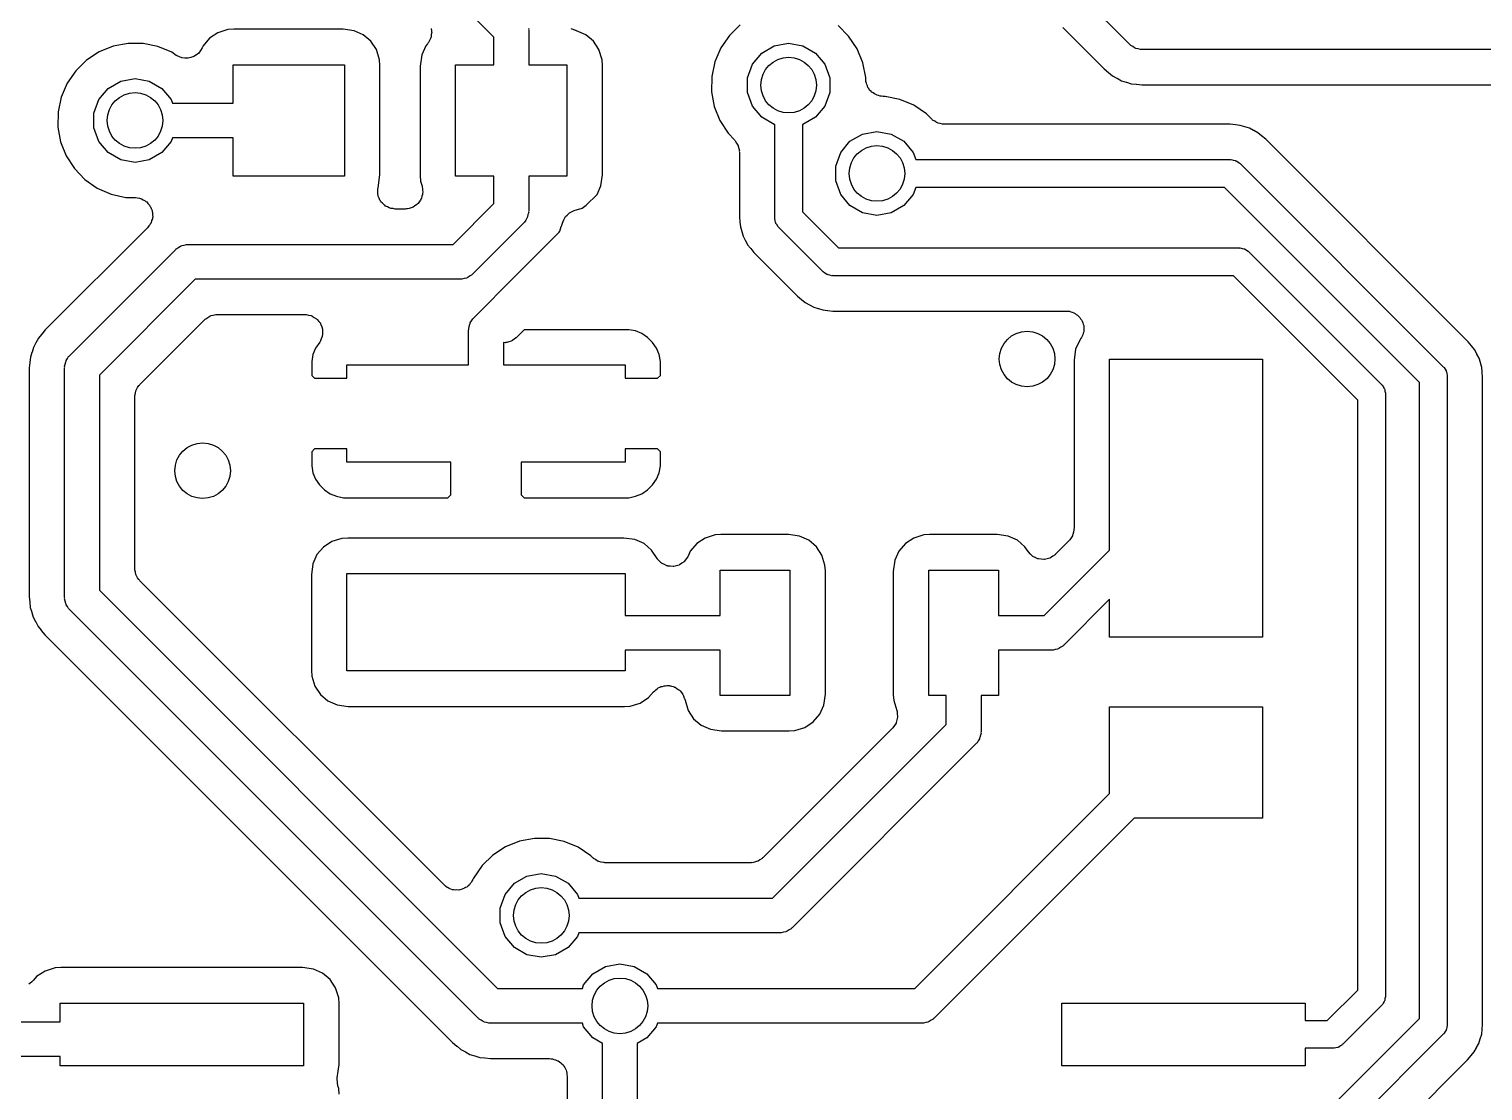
# Model space of a CAD drawing. Extents: x 100.3 to 129.7, y -169.7 to -100.3.
# Drawn here: x 110.56 to 121.01, y -113.58 to -105.95 of the extents above; entities that cross this region are included whole.
import ezdxf

# ---------------------------------------------------------------- set-up
doc = ezdxf.new("R2010")
doc.units = 0
doc.header["$MEASUREMENT"] = 0
doc.layers.add('BLACK', color=7, linetype='CONTINUOUS')

msp = doc.modelspace()

# ---------------------------------------------------------------- linework, layer by layer
at = {"layer": 'Black'}
for p, q in [((113.897, -106.006), (112.753, -104.861)), ((118.468, -106.057), (118.054, -105.644)), ((111.913, -105.974), (111.853, -106.013)), ((111.985, -105.951), (111.913, -105.974)), ((112.027, -105.948), (111.985, -105.951)), ((112.813, -105.948), (112.027, -105.948)), ((112.893, -105.96), (112.813, -105.948)), ((112.958, -105.989), (112.893, -105.96)), ((113.445, -105.944), (113.449, -105.959)), ((113.45, -105.972), (113.447, -105.987)), ((113.449, -105.959), (113.449, -105.966)), ((113.449, -105.966), (113.45, -105.972)), ((114.147, -105.943), (114.146, -105.949)), ((114.146, -105.949), (114.147, -105.954)), ((114.147, -105.954), (114.147, -106.204)), ((114.468, -105.951), (114.452, -105.946)), ((114.483, -105.958), (114.468, -105.951)), ((114.488, -105.958), (114.483, -105.958)), ((114.491, -105.959), (114.488, -105.958)), ((114.558, -105.989), (114.491, -105.959)), ((115.667, -105.916), (115.59, -105.992)), ((116.447, -105.998), (116.371, -105.921)), ((117.986, -105.935), (118.284, -106.233)), ((111.16, -106.07), (111.059, -106.111)), ((111.267, -106.05), (111.16, -106.07)), ((111.375, -106.05), (111.267, -106.05)), ((111.482, -106.072), (111.375, -106.05)), ((111.582, -106.114), (111.482, -106.072)), ((111.807, -106.068), (111.8, -106.083)), ((111.853, -106.013), (111.807, -106.068)), ((113.013, -106.035), (112.958, -105.989)), ((113.052, -106.095), (113.013, -106.035)), ((113.407, -106.068), (113.378, -106.133)), ((113.42, -106.053), (113.407, -106.068)), ((113.423, -106.048), (113.42, -106.053)), ((113.427, -106.043), (113.423, -106.048)), ((113.434, -106.029), (113.427, -106.043)), ((113.442, -106.015), (113.434, -106.029)), ((113.443, -106.009), (113.442, -106.015)), ((113.446, -106.003), (113.443, -106.009)), ((113.447, -105.987), (113.446, -106.003)), ((113.897, -106.204), (113.897, -106.006)), ((114.613, -106.035), (114.558, -105.989)), ((114.652, -106.095), (114.613, -106.035)), ((115.528, -106.082), (115.485, -106.182)), ((115.59, -105.992), (115.528, -106.082)), ((115.822, -106.119), (115.913, -106.067)), ((115.913, -106.067), (116.016, -106.049)), ((116.016, -106.049), (116.119, -106.067)), ((116.119, -106.067), (116.21, -106.119)), ((116.508, -106.089), (116.447, -105.998)), ((118.472, -106.061), (118.468, -106.057)), ((118.476, -106.065), (118.472, -106.061)), ((118.49, -106.073), (118.476, -106.065)), ((118.503, -106.082), (118.49, -106.073)), ((118.508, -106.084), (118.503, -106.082)), ((110.968, -106.17), (110.891, -106.246)), ((111.059, -106.111), (110.968, -106.17)), ((111.613, -106.136), (111.582, -106.114)), ((111.633, -106.145), (111.613, -106.136)), ((111.653, -106.153), (111.633, -106.145)), ((111.653, -106.154), (111.653, -106.153)), ((111.654, -106.154), (111.653, -106.154)), ((111.675, -106.155), (111.654, -106.154)), ((111.697, -106.157), (111.675, -106.155)), ((111.698, -106.157), (111.697, -106.157)), ((111.697, -106.157), (111.697, -106.157)), ((111.719, -106.151), (111.698, -106.157)), ((111.74, -106.145), (111.719, -106.151)), ((111.758, -106.132), (111.74, -106.145)), ((111.74, -106.145), (111.74, -106.145)), ((111.74, -106.145), (111.74, -106.145)), ((111.775, -106.119), (111.758, -106.132)), ((111.776, -106.119), (111.775, -106.119)), ((111.788, -106.1), (111.776, -106.119)), ((111.776, -106.119), (111.776, -106.119)), ((111.8, -106.083), (111.788, -106.1)), ((113.075, -106.167), (113.052, -106.095)), ((113.078, -106.209), (113.075, -106.167)), ((113.378, -106.133), (113.366, -106.213)), ((114.675, -106.167), (114.652, -106.095)), ((114.678, -106.209), (114.675, -106.167)), ((115.485, -106.182), (115.463, -106.288)), ((115.755, -106.199), (115.822, -106.119)), ((116.21, -106.119), (116.277, -106.199)), ((116.549, -106.189), (116.508, -106.089)), ((118.513, -106.086), (118.508, -106.084)), ((118.529, -106.089), (118.513, -106.086)), ((118.545, -106.094), (118.529, -106.089)), ((118.551, -106.093), (118.545, -106.094)), ((118.556, -106.094), (118.551, -106.093)), ((122.187, -106.094), (118.556, -106.094)), ((110.891, -106.246), (110.829, -106.336)), ((112.022, -106.479), (112.022, -106.204)), ((112.022, -106.204), (112.822, -106.204)), ((112.822, -106.204), (112.822, -107.004)), ((113.078, -106.995), (113.078, -106.209)), ((113.366, -106.213), (113.366, -106.999)), ((113.622, -107.004), (113.622, -106.204)), ((113.622, -106.204), (113.897, -106.204)), ((114.147, -106.204), (114.422, -106.204)), ((114.422, -106.204), (114.422, -107.004)), ((114.678, -106.995), (114.678, -106.209)), ((115.463, -106.288), (115.461, -106.397)), ((115.719, -106.298), (115.755, -106.199)), ((116.277, -106.199), (116.313, -106.298)), ((116.57, -106.295), (116.549, -106.189)), ((118.284, -106.233), (118.315, -106.258)), ((118.315, -106.258), (118.315, -106.259)), ((118.315, -106.259), (118.316, -106.259)), ((118.316, -106.259), (118.344, -106.282)), ((118.344, -106.282), (118.376, -106.3)), ((110.829, -106.336), (110.786, -106.436)), ((111.056, -106.453), (111.123, -106.373)), ((111.123, -106.373), (111.214, -106.321)), ((111.214, -106.321), (111.317, -106.303)), ((111.317, -106.303), (111.42, -106.321)), ((111.42, -106.321), (111.511, -106.373)), ((111.511, -106.373), (111.578, -106.453)), ((115.719, -106.402), (115.719, -106.298)), ((116.313, -106.298), (116.313, -106.402)), ((116.57, -106.302), (116.57, -106.295)), ((116.572, -106.314), (116.57, -106.302)), ((116.572, -106.325), (116.572, -106.314)), ((116.575, -106.336), (116.572, -106.325)), ((116.577, -106.346), (116.575, -106.336)), ((116.582, -106.356), (116.577, -106.346)), ((116.586, -106.367), (116.582, -106.356)), ((116.593, -106.375), (116.586, -106.367)), ((116.598, -106.385), (116.593, -106.375)), ((116.607, -106.392), (116.598, -106.385)), ((116.614, -106.401), (116.607, -106.392)), ((118.376, -106.3), (118.376, -106.3)), ((118.376, -106.3), (118.377, -106.3)), ((118.377, -106.3), (118.409, -106.318)), ((118.409, -106.318), (118.443, -106.328)), ((118.443, -106.328), (118.444, -106.329)), ((118.444, -106.329), (118.445, -106.329)), ((118.445, -106.329), (118.479, -106.34)), ((118.479, -106.34), (118.515, -106.343)), ((118.515, -106.343), (118.516, -106.344)), ((118.516, -106.344), (118.517, -106.344)), ((118.517, -106.344), (118.556, -106.348)), ((118.556, -106.348), (118.556, -106.348)), ((118.556, -106.348), (122.029, -106.348)), ((110.786, -106.436), (110.764, -106.542)), ((111.02, -106.552), (111.056, -106.453)), ((111.578, -106.453), (111.587, -106.479)), ((111.587, -106.479), (112.022, -106.479)), ((115.461, -106.397), (115.481, -106.503)), ((115.755, -106.501), (115.719, -106.402)), ((116.313, -106.402), (116.277, -106.501)), ((116.624, -106.406), (116.614, -106.401)), ((116.632, -106.413), (116.624, -106.406)), ((116.642, -106.417), (116.632, -106.413)), ((116.652, -106.423), (116.642, -106.417)), ((116.663, -106.425), (116.652, -106.423)), ((116.673, -106.429), (116.663, -106.425)), ((116.684, -106.429), (116.673, -106.429)), ((116.696, -106.431), (116.684, -106.429)), ((116.709, -106.431), (116.696, -106.431)), ((116.816, -106.453), (116.709, -106.431)), ((116.916, -106.495), (116.816, -106.453)), ((117.006, -106.556), (116.916, -106.495)), ((110.764, -106.542), (110.762, -106.651)), ((111.02, -106.656), (111.02, -106.552)), ((115.481, -106.503), (115.521, -106.604)), ((115.521, -106.604), (115.58, -106.696)), ((115.822, -106.581), (115.755, -106.501)), ((115.913, -106.633), (115.822, -106.581)), ((116.21, -106.581), (116.119, -106.633)), ((116.277, -106.501), (116.21, -106.581)), ((117.043, -106.593), (117.006, -106.556)), ((117.048, -106.597), (117.043, -106.593)), ((117.051, -106.601), (117.048, -106.597)), ((117.066, -106.609), (117.051, -106.601)), ((110.762, -106.651), (110.782, -106.757)), ((111.056, -106.755), (111.02, -106.656)), ((115.58, -106.696), (115.626, -106.744)), ((115.916, -106.634), (115.913, -106.633)), ((115.916, -107.302), (115.916, -106.634)), ((116.119, -106.633), (116.116, -106.634)), ((116.116, -106.634), (116.116, -107.261)), ((116.457, -106.754), (116.548, -106.702)), ((116.548, -106.702), (116.651, -106.684)), ((116.651, -106.684), (116.754, -106.702)), ((116.754, -106.702), (116.845, -106.754)), ((117.079, -106.619), (117.066, -106.609)), ((117.085, -106.62), (117.079, -106.619)), ((117.09, -106.623), (117.085, -106.62)), ((117.106, -106.626), (117.09, -106.623)), ((117.122, -106.63), (117.106, -106.626)), ((117.127, -106.63), (117.122, -106.63)), ((117.133, -106.631), (117.127, -106.63)), ((119.19, -106.631), (117.133, -106.631)), ((119.228, -106.635), (119.19, -106.631)), ((119.229, -106.635), (119.228, -106.635)), ((119.228, -106.635), (119.228, -106.635)), ((119.263, -106.639), (119.229, -106.635)), ((119.295, -106.649), (119.263, -106.639)), ((119.296, -106.649), (119.295, -106.649)), ((119.329, -106.659), (119.296, -106.649)), ((119.296, -106.649), (119.296, -106.649)), ((119.358, -106.676), (119.329, -106.659)), ((119.359, -106.676), (119.358, -106.676)), ((119.389, -106.692), (119.359, -106.676)), ((119.359, -106.676), (119.359, -106.676)), ((119.415, -106.714), (119.389, -106.692)), ((110.782, -106.757), (110.822, -106.858)), ((111.123, -106.835), (111.056, -106.755)), ((111.578, -106.755), (111.511, -106.835)), ((111.587, -106.729), (111.578, -106.755)), ((112.022, -106.729), (111.587, -106.729)), ((112.022, -107.004), (112.022, -106.729)), ((115.626, -106.744), (115.629, -106.748)), ((115.629, -106.748), (115.632, -106.751)), ((115.632, -106.751), (115.641, -106.766)), ((115.641, -106.766), (115.651, -106.781)), ((115.651, -106.781), (115.652, -106.785)), ((115.652, -106.785), (115.654, -106.789)), ((115.654, -106.789), (115.657, -106.806)), ((115.657, -106.806), (115.662, -106.823)), ((116.39, -106.834), (116.457, -106.754)), ((116.845, -106.754), (116.912, -106.834)), ((119.416, -106.714), (119.415, -106.714)), ((119.416, -106.715), (119.416, -106.714)), ((119.446, -106.739), (119.416, -106.715)), ((120.901, -108.195), (119.446, -106.739)), ((110.822, -106.858), (110.881, -106.95)), ((111.214, -106.887), (111.123, -106.835)), ((111.317, -106.905), (111.214, -106.887)), ((111.42, -106.887), (111.317, -106.905)), ((111.511, -106.835), (111.42, -106.887)), ((115.662, -106.823), (115.661, -106.828)), ((115.661, -106.828), (115.662, -106.832)), ((115.662, -106.832), (115.662, -107.296)), ((116.354, -106.933), (116.39, -106.834)), ((116.912, -106.834), (116.93, -106.885)), ((116.93, -106.885), (119.191, -106.885)), ((119.191, -106.885), (119.195, -106.886)), ((119.195, -106.886), (119.2, -106.885)), ((119.2, -106.885), (119.212, -106.889)), ((119.212, -106.889), (119.225, -106.891)), ((119.225, -106.891), (119.229, -106.893)), ((119.229, -106.893), (119.233, -106.894)), ((119.233, -106.894), (119.244, -106.902)), ((119.244, -106.902), (119.255, -106.908)), ((119.255, -106.908), (119.258, -106.912)), ((119.258, -106.912), (119.262, -106.914)), ((119.262, -106.914), (120.722, -108.375)), ((110.881, -106.95), (110.956, -107.028)), ((112.822, -107.004), (112.022, -107.004)), ((113.065, -107.088), (113.078, -106.995)), ((113.366, -106.999), (113.369, -107.041)), ((113.897, -107.004), (113.622, -107.004)), ((113.897, -107.202), (113.897, -107.004)), ((114.422, -107.004), (114.147, -107.004)), ((114.147, -107.004), (114.147, -107.254)), ((114.666, -107.075), (114.678, -106.995)), ((116.354, -107.037), (116.354, -106.933)), ((110.956, -107.028), (111.045, -107.09)), ((111.045, -107.09), (111.145, -107.133)), ((113.062, -107.105), (113.063, -107.098)), ((113.063, -107.12), (113.062, -107.105)), ((113.063, -107.092), (113.065, -107.088)), ((113.063, -107.098), (113.063, -107.092)), ((113.063, -107.136), (113.063, -107.12)), ((113.369, -107.041), (113.381, -107.076)), ((113.381, -107.076), (113.382, -107.084)), ((113.382, -107.084), (113.384, -107.092)), ((113.384, -107.092), (113.384, -107.106)), ((113.384, -107.106), (113.386, -107.12)), ((113.386, -107.12), (113.384, -107.128)), ((114.639, -107.136), (114.666, -107.075)), ((116.39, -107.136), (116.354, -107.037)), ((116.93, -107.085), (116.912, -107.136)), ((119.15, -107.085), (116.93, -107.085)), ((120.551, -108.487), (119.15, -107.085)), ((111.145, -107.133), (111.251, -107.157)), ((111.251, -107.157), (111.32, -107.158)), ((111.32, -107.158), (111.335, -107.161)), ((111.335, -107.161), (111.35, -107.163)), ((111.35, -107.163), (111.356, -107.165)), ((111.356, -107.165), (111.363, -107.167)), ((111.363, -107.167), (111.376, -107.175)), ((111.376, -107.175), (111.39, -107.181)), ((111.39, -107.181), (111.395, -107.186)), ((111.395, -107.186), (111.401, -107.19)), ((111.401, -107.19), (111.41, -107.202)), ((111.41, -107.202), (111.421, -107.212)), ((111.421, -107.212), (111.424, -107.219)), ((111.424, -107.219), (111.429, -107.224)), ((111.429, -107.224), (111.433, -107.238)), ((113.065, -107.142), (113.063, -107.136)), ((113.066, -107.148), (113.065, -107.142)), ((113.073, -107.163), (113.066, -107.148)), ((113.078, -107.177), (113.073, -107.163)), ((113.082, -107.182), (113.078, -107.177)), ((113.085, -107.188), (113.082, -107.182)), ((113.096, -107.199), (113.085, -107.188)), ((113.107, -107.211), (113.096, -107.199)), ((113.112, -107.214), (113.107, -107.211)), ((113.117, -107.219), (113.112, -107.214)), ((113.131, -107.225), (113.117, -107.219)), ((113.145, -107.233), (113.131, -107.225)), ((113.31, -107.229), (113.303, -107.233)), ((113.317, -107.227), (113.31, -107.229)), ((113.329, -107.218), (113.317, -107.227)), ((113.341, -107.211), (113.329, -107.218)), ((113.346, -107.205), (113.341, -107.211)), ((113.352, -107.2), (113.346, -107.205)), ((113.36, -107.188), (113.352, -107.2)), ((113.369, -107.177), (113.36, -107.188)), ((113.372, -107.17), (113.369, -107.177)), ((113.376, -107.163), (113.372, -107.17)), ((113.379, -107.149), (113.376, -107.163)), ((113.384, -107.136), (113.379, -107.149)), ((113.384, -107.128), (113.384, -107.136)), ((113.604, -107.495), (113.897, -107.202)), ((114.531, -107.234), (114.561, -107.214)), ((114.561, -107.214), (114.639, -107.136)), ((116.457, -107.216), (116.39, -107.136)), ((116.548, -107.268), (116.457, -107.216)), ((116.845, -107.216), (116.754, -107.268)), ((116.912, -107.136), (116.845, -107.216)), ((111.436, -107.324), (111.432, -107.339)), ((111.433, -107.238), (111.44, -107.252)), ((111.442, -107.31), (111.436, -107.324)), ((111.44, -107.252), (111.441, -107.259)), ((111.441, -107.259), (111.443, -107.266)), ((111.443, -107.266), (111.442, -107.281)), ((111.442, -107.281), (111.444, -107.296)), ((111.444, -107.296), (111.442, -107.303)), ((111.442, -107.303), (111.442, -107.31)), ((113.151, -107.234), (113.145, -107.233)), ((113.157, -107.237), (113.151, -107.234)), ((113.173, -107.238), (113.157, -107.237)), ((113.188, -107.241), (113.173, -107.238)), ((113.259, -107.241), (113.188, -107.241)), ((113.267, -107.24), (113.259, -107.241)), ((113.275, -107.24), (113.267, -107.24)), ((113.289, -107.236), (113.275, -107.24)), ((113.303, -107.233), (113.289, -107.236)), ((114.118, -107.334), (114.114, -107.338)), ((114.126, -107.32), (114.118, -107.334)), ((114.135, -107.307), (114.126, -107.32)), ((114.137, -107.302), (114.135, -107.307)), ((114.139, -107.297), (114.137, -107.302)), ((114.142, -107.281), (114.139, -107.297)), ((114.147, -107.265), (114.142, -107.281)), ((114.147, -107.254), (114.146, -107.259)), ((114.146, -107.259), (114.147, -107.265)), ((114.382, -107.365), (114.392, -107.334)), ((114.392, -107.334), (114.399, -107.319)), ((114.399, -107.319), (114.406, -107.304)), ((114.406, -107.304), (114.41, -107.3)), ((114.41, -107.3), (114.412, -107.295)), ((114.412, -107.295), (114.424, -107.284)), ((114.424, -107.284), (114.436, -107.272)), ((114.436, -107.272), (114.441, -107.269)), ((114.441, -107.269), (114.445, -107.265)), ((114.445, -107.265), (114.46, -107.259)), ((114.46, -107.259), (114.475, -107.251)), ((114.475, -107.251), (114.531, -107.234)), ((115.662, -107.296), (115.666, -107.334)), ((115.666, -107.334), (115.666, -107.335)), ((115.666, -107.335), (115.666, -107.336)), ((115.666, -107.336), (115.669, -107.369)), ((115.917, -107.307), (115.916, -107.302)), ((115.916, -107.311), (115.917, -107.307)), ((115.92, -107.324), (115.916, -107.311)), ((115.922, -107.337), (115.92, -107.324)), ((116.116, -107.261), (116.375, -107.52)), ((116.651, -107.286), (116.548, -107.268)), ((116.754, -107.268), (116.651, -107.286)), ((111.407, -107.375), (110.672, -108.11)), ((111.416, -107.362), (111.407, -107.375)), ((111.426, -107.351), (111.416, -107.362)), ((111.428, -107.345), (111.426, -107.351)), ((111.432, -107.339), (111.428, -107.345)), ((114.11, -107.342), (113.744, -107.708)), ((114.053, -107.722), (114.367, -107.408)), ((114.114, -107.338), (114.11, -107.342)), ((114.367, -107.408), (114.371, -107.401)), ((114.371, -107.401), (114.381, -107.367)), ((114.381, -107.367), (114.382, -107.366)), ((114.382, -107.366), (114.382, -107.365)), ((115.669, -107.369), (115.679, -107.402)), ((115.679, -107.402), (115.679, -107.402)), ((115.679, -107.402), (115.679, -107.403)), ((115.679, -107.403), (115.688, -107.436)), ((115.688, -107.436), (115.704, -107.465)), ((115.924, -107.341), (115.922, -107.337)), ((115.925, -107.345), (115.924, -107.341)), ((115.933, -107.355), (115.925, -107.345)), ((115.939, -107.367), (115.933, -107.355)), ((115.943, -107.37), (115.939, -107.367)), ((115.945, -107.373), (115.943, -107.37)), ((116.263, -107.691), (115.945, -107.373)), ((110.848, -108.294), (111.61, -107.532)), ((111.61, -107.532), (111.614, -107.528)), ((111.614, -107.528), (111.618, -107.524)), ((111.618, -107.524), (111.632, -107.516)), ((111.632, -107.516), (111.645, -107.507)), ((111.645, -107.507), (111.65, -107.505)), ((111.65, -107.505), (111.655, -107.503)), ((111.655, -107.503), (111.671, -107.5)), ((111.671, -107.5), (111.687, -107.495)), ((111.687, -107.495), (111.693, -107.496)), ((111.693, -107.496), (111.698, -107.495)), ((111.698, -107.495), (113.604, -107.495)), ((115.704, -107.465), (115.704, -107.466)), ((115.704, -107.466), (115.705, -107.467)), ((115.705, -107.467), (115.72, -107.497)), ((115.72, -107.497), (115.742, -107.523)), ((115.742, -107.523), (115.742, -107.523)), ((115.742, -107.523), (115.743, -107.524)), ((115.743, -107.524), (115.766, -107.553)), ((116.375, -107.52), (119.254, -107.52)), ((119.254, -107.52), (119.259, -107.521)), ((119.259, -107.521), (119.263, -107.52)), ((119.263, -107.52), (119.276, -107.524)), ((119.276, -107.524), (119.289, -107.526)), ((119.289, -107.526), (119.293, -107.528)), ((119.293, -107.528), (119.297, -107.529)), ((119.297, -107.529), (119.307, -107.537)), ((119.307, -107.537), (119.319, -107.543)), ((119.319, -107.543), (119.322, -107.547)), ((115.766, -107.553), (116.079, -107.866)), ((119.322, -107.547), (119.325, -107.549)), ((119.325, -107.549), (120.278, -108.502)), ((111.75, -107.745), (111.061, -108.434)), ((113.606, -107.745), (111.75, -107.745)), ((113.656, -107.745), (113.606, -107.745)), ((113.661, -107.744), (113.656, -107.745)), ((113.667, -107.745), (113.661, -107.744)), ((113.683, -107.74), (113.667, -107.745)), ((113.699, -107.737), (113.683, -107.74)), ((113.704, -107.735), (113.699, -107.737)), ((113.709, -107.733), (113.704, -107.735)), ((113.722, -107.724), (113.709, -107.733)), ((113.736, -107.716), (113.722, -107.724)), ((113.74, -107.712), (113.736, -107.716)), ((113.744, -107.708), (113.74, -107.712)), ((113.752, -108.023), (114.053, -107.722)), ((114.053, -107.722), (114.053, -107.722)), ((116.266, -107.693), (116.263, -107.691)), ((116.269, -107.697), (116.266, -107.693)), ((116.281, -107.703), (116.269, -107.697)), ((116.291, -107.711), (116.281, -107.703)), ((116.295, -107.712), (116.291, -107.711)), ((116.299, -107.714), (116.295, -107.712)), ((116.312, -107.716), (116.299, -107.714)), ((116.325, -107.72), (116.312, -107.716)), ((116.329, -107.719), (116.325, -107.72)), ((116.334, -107.72), (116.329, -107.719)), ((119.213, -107.72), (116.334, -107.72)), ((120.107, -108.614), (119.213, -107.72)), ((116.079, -107.866), (116.108, -107.89)), ((116.108, -107.89), (116.109, -107.891)), ((116.109, -107.891), (116.109, -107.891)), ((116.109, -107.891), (116.135, -107.913)), ((116.135, -107.913), (116.165, -107.929)), ((116.165, -107.929), (116.166, -107.929)), ((116.166, -107.929), (116.166, -107.929)), ((116.166, -107.929), (116.196, -107.946)), ((116.196, -107.946), (116.228, -107.956)), ((116.228, -107.956), (116.229, -107.956)), ((116.229, -107.956), (116.23, -107.956)), ((116.23, -107.956), (116.262, -107.966)), ((111.352, -108.502), (111.818, -108.036)), ((111.818, -108.036), (111.822, -108.033)), ((111.822, -108.033), (111.826, -108.029)), ((111.826, -108.029), (111.84, -108.02)), ((111.84, -108.02), (111.854, -108.011)), ((111.854, -108.011), (111.859, -108.009)), ((111.859, -108.009), (111.864, -108.007)), ((111.864, -108.007), (111.88, -108.004)), ((111.88, -108.004), (111.897, -107.999)), ((111.897, -107.999), (111.902, -108)), ((111.902, -108), (111.908, -107.999)), ((111.908, -107.999), (112.54, -107.999)), ((112.54, -107.999), (112.544, -108)), ((112.544, -108), (112.548, -107.999)), ((112.548, -107.999), (112.565, -108.004)), ((112.565, -108.004), (112.583, -108.007)), ((112.583, -108.007), (112.587, -108.009)), ((112.587, -108.009), (112.591, -108.01)), ((112.591, -108.01), (112.606, -108.02)), ((112.606, -108.02), (112.621, -108.029)), ((112.621, -108.029), (112.624, -108.032)), ((112.624, -108.032), (112.627, -108.034)), ((112.627, -108.034), (112.638, -108.049)), ((112.638, -108.049), (112.65, -108.062)), ((112.65, -108.062), (112.651, -108.066)), ((112.651, -108.066), (112.654, -108.07)), ((113.723, -108.069), (113.726, -108.064)), ((113.726, -108.064), (113.727, -108.059)), ((113.727, -108.059), (113.737, -108.045)), ((113.737, -108.045), (113.745, -108.031)), ((113.745, -108.031), (113.749, -108.028)), ((113.749, -108.028), (113.752, -108.023)), ((116.262, -107.966), (116.295, -107.97)), ((116.295, -107.97), (116.296, -107.97)), ((116.296, -107.97), (116.297, -107.97)), ((116.297, -107.97), (116.334, -107.974)), ((116.334, -107.974), (118.012, -107.974)), ((118.012, -107.974), (118.023, -107.976)), ((118.023, -107.976), (118.035, -107.976)), ((118.035, -107.976), (118.045, -107.98)), ((118.045, -107.98), (118.055, -107.982)), ((118.055, -107.982), (118.065, -107.987)), ((118.065, -107.987), (118.076, -107.992)), ((118.076, -107.992), (118.084, -107.998)), ((118.084, -107.998), (118.093, -108.004)), ((118.093, -108.004), (118.101, -108.013)), ((118.101, -108.013), (118.11, -108.02)), ((118.11, -108.02), (118.115, -108.029)), ((118.115, -108.029), (118.122, -108.037)), ((118.122, -108.037), (118.126, -108.048)), ((118.126, -108.048), (118.131, -108.058)), ((118.131, -108.058), (118.133, -108.069)), ((110.623, -108.17), (110.605, -108.202)), ((110.646, -108.142), (110.623, -108.17)), ((110.647, -108.141), (110.646, -108.141)), ((110.646, -108.141), (110.646, -108.142)), ((110.672, -108.11), (110.647, -108.141)), ((112.656, -108.173), (112.65, -108.189)), ((112.654, -108.07), (112.659, -108.087)), ((112.663, -108.156), (112.656, -108.173)), ((112.659, -108.087), (112.665, -108.104)), ((112.665, -108.148), (112.663, -108.152)), ((112.663, -108.152), (112.663, -108.156)), ((112.665, -108.104), (112.665, -108.108)), ((112.665, -108.108), (112.666, -108.112)), ((112.666, -108.112), (112.665, -108.13)), ((112.665, -108.13), (112.665, -108.148)), ((113.715, -108.111), (113.716, -108.106)), ((113.715, -108.361), (113.715, -108.111)), ((113.716, -108.101), (113.72, -108.085)), ((113.716, -108.106), (113.716, -108.101)), ((113.72, -108.085), (113.723, -108.069)), ((114.057, -108.166), (114.044, -108.175)), ((114.115, -108.108), (114.057, -108.166)), ((114.866, -108.108), (114.115, -108.108)), ((114.915, -108.117), (114.866, -108.108)), ((114.961, -108.136), (114.915, -108.117)), ((115.002, -108.164), (114.961, -108.136)), ((115.038, -108.2), (115.002, -108.164)), ((118.114, -108.173), (118.109, -108.183)), ((118.122, -108.164), (118.114, -108.173)), ((118.125, -108.155), (118.122, -108.164)), ((118.131, -108.145), (118.125, -108.155)), ((118.133, -108.134), (118.131, -108.145)), ((118.133, -108.069), (118.137, -108.079)), ((118.137, -108.123), (118.133, -108.134)), ((118.137, -108.079), (118.137, -108.091)), ((118.137, -108.091), (118.139, -108.102)), ((118.139, -108.102), (118.137, -108.112)), ((118.137, -108.112), (118.137, -108.123)), ((110.576, -108.271), (110.565, -108.305)), ((110.577, -108.269), (110.576, -108.27)), ((110.576, -108.27), (110.576, -108.271)), ((110.587, -108.235), (110.577, -108.269)), ((110.605, -108.203), (110.587, -108.235)), ((110.605, -108.202), (110.605, -108.202)), ((110.605, -108.202), (110.605, -108.203)), ((112.615, -108.241), (112.596, -108.287)), ((112.645, -108.197), (112.615, -108.241)), ((112.647, -108.193), (112.645, -108.197)), ((112.65, -108.189), (112.647, -108.193)), ((113.979, -108.202), (113.965, -108.201)), ((113.965, -108.201), (113.965, -108.361)), ((113.984, -108.201), (113.979, -108.202)), ((113.99, -108.201), (113.984, -108.201)), ((114.005, -108.195), (113.99, -108.201)), ((114.021, -108.191), (114.005, -108.195)), ((114.026, -108.188), (114.021, -108.191)), ((114.031, -108.186), (114.026, -108.188)), ((114.044, -108.175), (114.031, -108.186)), ((115.066, -108.241), (115.038, -108.2)), ((115.085, -108.287), (115.066, -108.241)), ((118.079, -108.249), (118.068, -108.328)), ((118.109, -108.183), (118.079, -108.249)), ((120.925, -108.224), (120.901, -108.195)), ((120.925, -108.225), (120.925, -108.224)), ((120.926, -108.225), (120.925, -108.225)), ((120.947, -108.251), (120.926, -108.225)), ((120.963, -108.281), (120.947, -108.251)), ((110.561, -108.343), (110.557, -108.382)), ((110.557, -108.382), (110.557, -108.382)), ((110.557, -108.382), (110.557, -110.027)), ((110.562, -108.341), (110.561, -108.342)), ((110.561, -108.342), (110.561, -108.343)), ((110.565, -108.305), (110.562, -108.341)), ((110.811, -108.371), (110.816, -108.355)), ((110.812, -108.377), (110.811, -108.371)), ((110.811, -108.382), (110.812, -108.377)), ((110.811, -110.033), (110.811, -108.382)), ((110.816, -108.355), (110.819, -108.339)), ((110.819, -108.339), (110.821, -108.334)), ((110.821, -108.334), (110.823, -108.329)), ((110.823, -108.329), (110.832, -108.316)), ((110.832, -108.316), (110.84, -108.302)), ((110.84, -108.302), (110.844, -108.298)), ((110.844, -108.298), (110.848, -108.294)), ((112.596, -108.287), (112.587, -108.336)), ((112.587, -108.336), (112.587, -108.437)), ((112.84, -108.457), (112.84, -108.361)), ((112.84, -108.361), (113.715, -108.361)), ((113.965, -108.361), (114.84, -108.361)), ((114.84, -108.361), (114.84, -108.457)), ((115.094, -108.336), (115.085, -108.287)), ((115.094, -108.437), (115.094, -108.336)), ((118.068, -108.328), (118.068, -109.537)), ((118.323, -109.693), (118.323, -108.319)), ((118.323, -108.319), (119.423, -108.319)), ((119.423, -108.319), (119.423, -110.319)), ((120.722, -108.375), (120.725, -108.378)), ((120.725, -108.378), (120.728, -108.381)), ((120.728, -108.381), (120.735, -108.393)), ((120.963, -108.282), (120.963, -108.281)), ((120.963, -108.283), (120.963, -108.282)), ((120.979, -108.312), (120.963, -108.283)), ((120.989, -108.345), (120.979, -108.312)), ((120.989, -108.346), (120.989, -108.345)), ((120.999, -108.379), (120.989, -108.346)), ((120.989, -108.346), (120.989, -108.346)), ((121.002, -108.412), (120.999, -108.379)), ((111.061, -108.434), (111.061, -109.981)), ((112.587, -108.437), (112.607, -108.457)), ((112.607, -108.457), (112.84, -108.457)), ((114.84, -108.457), (115.074, -108.457)), ((115.074, -108.457), (115.094, -108.437)), ((120.735, -108.393), (120.742, -108.403)), ((120.742, -108.403), (120.743, -108.407)), ((120.743, -108.407), (120.745, -108.411)), ((120.745, -108.411), (120.748, -108.424)), ((120.748, -108.424), (120.751, -108.437)), ((120.751, -108.437), (120.751, -108.441)), ((120.751, -108.441), (120.751, -108.445)), ((120.751, -108.445), (120.751, -113.102)), ((121.002, -108.413), (121.002, -108.412)), ((121.002, -108.414), (121.002, -108.413)), ((121.005, -108.452), (121.002, -108.414)), ((121.005, -113.101), (121.005, -108.452)), ((111.315, -108.581), (111.32, -108.564)), ((111.316, -108.586), (111.315, -108.581)), ((111.315, -108.592), (111.316, -108.586)), ((111.32, -108.564), (111.323, -108.548)), ((111.323, -108.548), (111.325, -108.543)), ((111.325, -108.543), (111.327, -108.538)), ((111.327, -108.538), (111.336, -108.524)), ((111.336, -108.524), (111.345, -108.51)), ((111.345, -108.51), (111.349, -108.506)), ((111.349, -108.506), (111.352, -108.502)), ((120.278, -108.502), (120.28, -108.505)), ((120.28, -108.505), (120.284, -108.508)), ((120.284, -108.508), (120.29, -108.52)), ((120.29, -108.52), (120.298, -108.53)), ((120.298, -108.53), (120.299, -108.534)), ((120.299, -108.534), (120.301, -108.538)), ((120.301, -108.538), (120.303, -108.551)), ((120.303, -108.551), (120.307, -108.564)), ((120.307, -108.564), (120.306, -108.568)), ((120.306, -108.568), (120.307, -108.572)), ((120.307, -108.572), (120.307, -112.896)), ((120.551, -113.06), (120.551, -108.487)), ((111.315, -108.934), (111.315, -108.592)), ((120.107, -112.855), (120.107, -108.614)), ((111.315, -109.823), (111.315, -108.934)), ((112.607, -108.965), (112.587, -108.986)), ((112.587, -108.986), (112.587, -109.087)), ((112.84, -108.965), (112.607, -108.965)), ((112.84, -109.061), (112.84, -108.965)), ((114.84, -108.965), (114.84, -109.061)), ((115.074, -108.965), (114.84, -108.965)), ((115.094, -108.986), (115.074, -108.965)), ((115.094, -109.087), (115.094, -108.986)), ((112.587, -109.087), (112.596, -109.136)), ((113.587, -109.061), (112.84, -109.061)), ((113.587, -109.295), (113.587, -109.061)), ((114.84, -109.061), (114.094, -109.061)), ((114.094, -109.061), (114.094, -109.295)), ((115.085, -109.136), (115.094, -109.087)), ((112.596, -109.136), (112.615, -109.182)), ((112.615, -109.182), (112.643, -109.223)), ((115.038, -109.223), (115.066, -109.182)), ((115.066, -109.182), (115.085, -109.136)), ((112.643, -109.223), (112.679, -109.259)), ((112.679, -109.259), (112.72, -109.287)), ((112.72, -109.287), (112.766, -109.306)), ((112.766, -109.306), (112.815, -109.316)), ((112.815, -109.316), (113.566, -109.316)), ((113.566, -109.316), (113.587, -109.295)), ((114.094, -109.295), (114.115, -109.316)), ((114.115, -109.316), (114.866, -109.316)), ((114.866, -109.316), (114.915, -109.306)), ((114.915, -109.306), (114.961, -109.287)), ((114.961, -109.287), (115.002, -109.259)), ((115.002, -109.259), (115.038, -109.223)), ((112.732, -109.631), (112.672, -109.671)), ((112.804, -109.609), (112.732, -109.631)), ((112.846, -109.606), (112.804, -109.609)), ((114.832, -109.606), (112.846, -109.606)), ((114.911, -109.617), (114.832, -109.606)), ((114.977, -109.646), (114.911, -109.617)), ((115.415, -109.607), (115.355, -109.646)), ((115.487, -109.584), (115.415, -109.607)), ((115.529, -109.581), (115.487, -109.584)), ((116.015, -109.581), (115.529, -109.581)), ((116.095, -109.593), (116.015, -109.581)), ((116.16, -109.622), (116.095, -109.593)), ((116.215, -109.668), (116.16, -109.622)), ((116.915, -109.607), (116.855, -109.646)), ((116.987, -109.584), (116.915, -109.607)), ((117.029, -109.581), (116.987, -109.584)), ((117.515, -109.581), (117.029, -109.581)), ((117.595, -109.593), (117.515, -109.581)), ((117.66, -109.622), (117.595, -109.593)), ((117.715, -109.668), (117.66, -109.622)), ((118.03, -109.627), (117.934, -109.723)), ((118.034, -109.622), (118.03, -109.627)), ((118.038, -109.618), (118.034, -109.622)), ((118.046, -109.604), (118.038, -109.618)), ((118.056, -109.59), (118.046, -109.604)), ((118.057, -109.585), (118.056, -109.59)), ((118.06, -109.58), (118.057, -109.585)), ((118.063, -109.564), (118.06, -109.58)), ((118.067, -109.548), (118.063, -109.564)), ((118.068, -109.537), (118.067, -109.542)), ((118.067, -109.542), (118.067, -109.548)), ((112.625, -109.725), (112.596, -109.791)), ((112.672, -109.671), (112.625, -109.725)), ((115.031, -109.693), (114.977, -109.646)), ((115.071, -109.754), (115.031, -109.693)), ((115.292, -109.738), (115.291, -109.741)), ((115.293, -109.736), (115.292, -109.738)), ((115.309, -109.701), (115.293, -109.736)), ((115.355, -109.646), (115.309, -109.701)), ((116.254, -109.728), (116.215, -109.668)), ((116.277, -109.8), (116.254, -109.728)), ((116.809, -109.701), (116.78, -109.766)), ((116.855, -109.646), (116.809, -109.701)), ((117.738, -109.703), (117.715, -109.668)), ((117.739, -109.705), (117.738, -109.703)), ((117.74, -109.706), (117.739, -109.705)), ((117.754, -109.721), (117.74, -109.706)), ((117.768, -109.735), (117.754, -109.721)), ((117.77, -109.736), (117.768, -109.735)), ((117.771, -109.738), (117.77, -109.736)), ((117.789, -109.746), (117.771, -109.738)), ((117.854, -110.162), (118.323, -109.693)), ((117.914, -109.737), (117.898, -109.749)), ((117.931, -109.726), (117.914, -109.737)), ((117.932, -109.724), (117.931, -109.726)), ((117.934, -109.723), (117.932, -109.724)), ((111.316, -109.829), (111.315, -109.823)), ((111.315, -109.834), (111.316, -109.829)), ((111.32, -109.851), (111.315, -109.834)), ((112.596, -109.791), (112.585, -109.87)), ((115.073, -109.756), (115.071, -109.754)), ((115.074, -109.758), (115.073, -109.756)), ((115.088, -109.772), (115.074, -109.758)), ((115.102, -109.786), (115.088, -109.772)), ((115.104, -109.787), (115.102, -109.786)), ((115.106, -109.789), (115.104, -109.787)), ((115.124, -109.797), (115.106, -109.789)), ((115.141, -109.805), (115.124, -109.797)), ((115.144, -109.806), (115.141, -109.805)), ((115.146, -109.807), (115.144, -109.806)), ((115.165, -109.808), (115.146, -109.807)), ((115.185, -109.811), (115.165, -109.808)), ((115.187, -109.81), (115.185, -109.811)), ((115.19, -109.81), (115.187, -109.81)), ((115.209, -109.805), (115.19, -109.81)), ((115.228, -109.8), (115.209, -109.805)), ((115.23, -109.799), (115.228, -109.8)), ((115.232, -109.798), (115.23, -109.799)), ((115.248, -109.787), (115.232, -109.798)), ((115.265, -109.776), (115.248, -109.787)), ((115.266, -109.774), (115.265, -109.776)), ((115.268, -109.772), (115.266, -109.774)), ((115.279, -109.756), (115.268, -109.772)), ((115.291, -109.741), (115.279, -109.756)), ((115.524, -110.162), (115.524, -109.837)), ((115.524, -109.837), (116.024, -109.837)), ((116.024, -109.837), (116.024, -110.737)), ((116.28, -109.842), (116.277, -109.8)), ((116.28, -110.728), (116.28, -109.842)), ((116.78, -109.766), (116.768, -109.846)), ((117.024, -110.737), (117.024, -109.837)), ((117.024, -109.837), (117.524, -109.837)), ((117.524, -109.837), (117.524, -110.162)), ((117.808, -109.755), (117.789, -109.746)), ((117.809, -109.755), (117.808, -109.755)), ((117.811, -109.756), (117.809, -109.755)), ((117.831, -109.758), (117.811, -109.756)), ((117.851, -109.76), (117.831, -109.758)), ((117.853, -109.76), (117.851, -109.76)), ((117.855, -109.76), (117.853, -109.76)), ((117.875, -109.755), (117.855, -109.76)), ((117.894, -109.75), (117.875, -109.755)), ((117.896, -109.749), (117.894, -109.75)), ((117.898, -109.749), (117.896, -109.749)), ((111.323, -109.867), (111.32, -109.851)), ((111.325, -109.872), (111.323, -109.867)), ((111.327, -109.877), (111.325, -109.872)), ((111.336, -109.891), (111.327, -109.877)), ((111.345, -109.905), (111.336, -109.891)), ((111.349, -109.909), (111.345, -109.905)), ((111.352, -109.913), (111.349, -109.909)), ((111.39, -109.951), (111.352, -109.913)), ((112.585, -109.87), (112.585, -110.556)), ((112.84, -110.561), (112.84, -109.861)), ((112.84, -109.861), (114.84, -109.861)), ((114.84, -109.861), (114.84, -110.162)), ((116.768, -109.846), (116.768, -110.732)), ((110.557, -110.027), (110.561, -110.067)), ((110.812, -110.038), (110.811, -110.033)), ((110.811, -110.044), (110.812, -110.038)), ((110.816, -110.06), (110.811, -110.044)), ((111.061, -109.981), (113.924, -112.844)), ((113.539, -112.1), (111.39, -109.951)), ((111.39, -109.951), (111.39, -109.951)), ((118.323, -110.046), (117.994, -110.375)), ((118.323, -110.319), (118.323, -110.046)), ((110.561, -110.067), (110.561, -110.068)), ((110.561, -110.068), (110.561, -110.068)), ((110.561, -110.068), (110.564, -110.105)), ((110.564, -110.105), (110.575, -110.139)), ((110.575, -110.139), (110.575, -110.14)), ((110.575, -110.14), (110.575, -110.141)), ((110.575, -110.141), (110.585, -110.175)), ((110.819, -110.076), (110.816, -110.06)), ((110.821, -110.081), (110.819, -110.076)), ((110.823, -110.086), (110.821, -110.081)), ((110.832, -110.099), (110.823, -110.086)), ((110.84, -110.113), (110.832, -110.099)), ((110.844, -110.117), (110.84, -110.113)), ((110.848, -110.121), (110.844, -110.117)), ((113.784, -113.057), (110.848, -110.121)), ((110.585, -110.175), (110.602, -110.207)), ((110.602, -110.207), (110.602, -110.208)), ((110.602, -110.208), (110.603, -110.209)), ((110.603, -110.209), (110.62, -110.241)), ((110.62, -110.241), (110.642, -110.269)), ((114.84, -110.162), (115.524, -110.162)), ((117.524, -110.162), (117.854, -110.162)), ((110.642, -110.269), (110.643, -110.27)), ((110.643, -110.27), (110.643, -110.27)), ((110.643, -110.27), (110.668, -110.301)), ((110.668, -110.301), (113.6, -113.233)), ((119.423, -110.319), (118.323, -110.319)), ((115.524, -110.412), (114.84, -110.412)), ((114.84, -110.412), (114.84, -110.561)), ((115.524, -110.737), (115.524, -110.412)), ((117.906, -110.412), (117.524, -110.412)), ((117.524, -110.412), (117.524, -110.737)), ((117.911, -110.411), (117.906, -110.412)), ((117.917, -110.412), (117.911, -110.411)), ((117.933, -110.407), (117.917, -110.412)), ((117.949, -110.404), (117.933, -110.407)), ((117.954, -110.402), (117.949, -110.404)), ((117.959, -110.4), (117.954, -110.402)), ((117.972, -110.391), (117.959, -110.4)), ((117.986, -110.383), (117.972, -110.391)), ((117.99, -110.379), (117.986, -110.383)), ((117.994, -110.375), (117.99, -110.379)), ((112.585, -110.556), (112.588, -110.598)), ((114.84, -110.561), (112.84, -110.561)), ((112.588, -110.598), (112.61, -110.67)), ((112.61, -110.67), (112.65, -110.73)), ((115.079, -110.683), (115.089, -110.679)), ((115.089, -110.679), (115.098, -110.674)), ((115.098, -110.674), (115.109, -110.672)), ((115.109, -110.672), (115.12, -110.668)), ((115.12, -110.668), (115.131, -110.668)), ((115.131, -110.668), (115.141, -110.666)), ((115.141, -110.666), (115.146, -110.666)), ((115.146, -110.666), (115.152, -110.667)), ((115.152, -110.667), (115.158, -110.667)), ((115.158, -110.667), (115.163, -110.668)), ((115.163, -110.668), (115.164, -110.668)), ((115.164, -110.668), (115.167, -110.669)), ((115.167, -110.669), (115.173, -110.671)), ((115.173, -110.671), (115.189, -110.674)), ((115.189, -110.674), (115.194, -110.677)), ((115.194, -110.677), (115.2, -110.678)), ((115.2, -110.678), (115.213, -110.688)), ((112.65, -110.73), (112.704, -110.777)), ((112.704, -110.777), (112.77, -110.806)), ((114.949, -110.792), (115.009, -110.752)), ((115.009, -110.752), (115.045, -110.711)), ((115.045, -110.711), (115.053, -110.704)), ((115.053, -110.704), (115.06, -110.696)), ((115.06, -110.696), (115.07, -110.69)), ((115.07, -110.69), (115.079, -110.683)), ((115.213, -110.688), (115.227, -110.696)), ((115.227, -110.696), (115.231, -110.7)), ((115.231, -110.7), (115.236, -110.704)), ((115.236, -110.704), (115.245, -110.717)), ((115.245, -110.717), (115.256, -110.73)), ((115.256, -110.73), (115.258, -110.735)), ((115.258, -110.735), (115.261, -110.74)), ((115.261, -110.74), (115.265, -110.756)), ((115.265, -110.756), (115.265, -110.756)), ((115.265, -110.756), (115.267, -110.76)), ((115.267, -110.76), (115.271, -110.771)), ((115.271, -110.771), (115.271, -110.771)), ((115.271, -110.771), (115.271, -110.771)), ((115.271, -110.771), (115.294, -110.846)), ((116.024, -110.737), (115.524, -110.737)), ((116.268, -110.808), (116.28, -110.728)), ((116.768, -110.732), (116.771, -110.774)), ((116.771, -110.774), (116.794, -110.846)), ((117.149, -110.737), (117.024, -110.737)), ((117.149, -110.946), (117.149, -110.737)), ((117.524, -110.737), (117.399, -110.737)), ((117.399, -110.737), (117.399, -110.997)), ((112.77, -110.806), (112.849, -110.817)), ((112.849, -110.817), (114.835, -110.817)), ((114.835, -110.817), (114.877, -110.814)), ((114.877, -110.814), (114.949, -110.792)), ((115.294, -110.846), (115.333, -110.906)), ((116.193, -110.928), (116.239, -110.873)), ((116.239, -110.873), (116.268, -110.808)), ((116.794, -110.846), (116.794, -110.848)), ((116.794, -110.848), (116.795, -110.851)), ((116.795, -110.851), (116.797, -110.87)), ((116.797, -110.87), (116.799, -110.89)), ((116.799, -110.89), (116.799, -110.892)), ((118.323, -111.443), (118.323, -110.819)), ((118.323, -110.819), (119.423, -110.819)), ((119.423, -110.819), (119.423, -111.619)), ((115.333, -110.906), (115.388, -110.952)), ((115.388, -110.952), (115.453, -110.981)), ((115.453, -110.981), (115.533, -110.993)), ((115.533, -110.993), (116.019, -110.993)), ((116.762, -110.973), (115.833, -111.903)), ((115.901, -112.194), (117.149, -110.946)), ((116.019, -110.993), (116.061, -110.99)), ((116.061, -110.99), (116.133, -110.967)), ((116.133, -110.967), (116.193, -110.928)), ((116.764, -110.971), (116.762, -110.973)), ((116.766, -110.97), (116.764, -110.971)), ((116.776, -110.953), (116.766, -110.97)), ((116.788, -110.937), (116.776, -110.953)), ((116.79, -110.933), (116.788, -110.935)), ((116.788, -110.935), (116.788, -110.937)), ((116.794, -110.913), (116.79, -110.933)), ((116.799, -110.894), (116.794, -110.913)), ((116.799, -110.892), (116.799, -110.894)), ((117.362, -111.086), (116.041, -112.407)), ((117.366, -111.081), (117.362, -111.086)), ((117.37, -111.078), (117.366, -111.081)), ((117.378, -111.064), (117.37, -111.078)), ((117.387, -111.05), (117.378, -111.064)), ((117.389, -111.045), (117.387, -111.05)), ((117.391, -111.04), (117.389, -111.045)), ((117.394, -111.024), (117.391, -111.04)), ((117.399, -111.008), (117.394, -111.024)), ((117.399, -110.997), (117.398, -111.003)), ((117.398, -111.003), (117.399, -111.008)), ((116.922, -112.844), (118.323, -111.443)), ((118.5, -111.619), (117.062, -113.057)), ((119.423, -111.619), (118.5, -111.619)), ((113.98, -111.826), (113.889, -111.885)), ((114.081, -111.785), (113.98, -111.826)), ((114.188, -111.765), (114.081, -111.785)), ((114.296, -111.765), (114.188, -111.765)), ((114.403, -111.787), (114.296, -111.765)), ((114.503, -111.829), (114.403, -111.787)), ((114.593, -111.89), (114.503, -111.829)), ((113.889, -111.885), (113.812, -111.961)), ((114.605, -111.902), (114.593, -111.89)), ((114.61, -111.906), (114.605, -111.902)), ((114.614, -111.91), (114.61, -111.906)), ((114.628, -111.918), (114.614, -111.91)), ((114.641, -111.928), (114.628, -111.918)), ((114.647, -111.929), (114.641, -111.928)), ((114.652, -111.932), (114.647, -111.929)), ((114.668, -111.935), (114.652, -111.932)), ((114.684, -111.939), (114.668, -111.935)), ((115.77, -111.935), (115.754, -111.94)), ((115.786, -111.932), (115.77, -111.935)), ((115.791, -111.93), (115.786, -111.932)), ((115.797, -111.928), (115.791, -111.93)), ((115.81, -111.919), (115.797, -111.928)), ((115.825, -111.91), (115.81, -111.919)), ((115.828, -111.906), (115.825, -111.91)), ((115.833, -111.903), (115.828, -111.906)), ((113.812, -111.961), (113.75, -112.051)), ((114.044, -112.088), (114.135, -112.036)), ((114.135, -112.036), (114.238, -112.018)), ((114.238, -112.018), (114.341, -112.036)), ((114.341, -112.036), (114.432, -112.088)), ((114.69, -111.939), (114.684, -111.939)), ((114.695, -111.94), (114.69, -111.939)), ((115.743, -111.94), (114.695, -111.94)), ((115.748, -111.939), (115.743, -111.94)), ((115.754, -111.94), (115.748, -111.939)), ((113.55, -112.108), (113.539, -112.1)), ((113.56, -112.117), (113.55, -112.108)), ((113.568, -112.12), (113.56, -112.117)), ((113.576, -112.126), (113.568, -112.12)), ((113.588, -112.129), (113.576, -112.126)), ((113.6, -112.134), (113.588, -112.129)), ((113.609, -112.135), (113.6, -112.134)), ((113.618, -112.137), (113.609, -112.135)), ((113.631, -112.136), (113.618, -112.137)), ((113.644, -112.137), (113.631, -112.136)), ((113.653, -112.134), (113.644, -112.137)), ((113.662, -112.133), (113.653, -112.134)), ((113.674, -112.128), (113.662, -112.133)), ((113.686, -112.124), (113.674, -112.128)), ((113.694, -112.119), (113.686, -112.124)), ((113.702, -112.115), (113.694, -112.119)), ((113.711, -112.105), (113.702, -112.115)), ((113.722, -112.098), (113.711, -112.105)), ((113.727, -112.09), (113.722, -112.098)), ((113.733, -112.083), (113.727, -112.09)), ((113.739, -112.072), (113.733, -112.083)), ((113.746, -112.061), (113.739, -112.072)), ((113.75, -112.051), (113.746, -112.061)), ((113.977, -112.168), (114.044, -112.088)), ((114.432, -112.088), (114.499, -112.168)), ((113.941, -112.267), (113.977, -112.168)), ((114.499, -112.168), (114.508, -112.194)), ((114.508, -112.194), (115.901, -112.194)), ((113.941, -112.371), (113.941, -112.267)), ((113.977, -112.47), (113.941, -112.371)), ((114.508, -112.444), (114.499, -112.47)), ((115.953, -112.444), (114.508, -112.444)), ((115.958, -112.443), (115.953, -112.444)), ((115.963, -112.444), (115.958, -112.443)), ((115.979, -112.439), (115.963, -112.444)), ((115.995, -112.436), (115.979, -112.439)), ((116, -112.434), (115.995, -112.436)), ((116.005, -112.432), (116, -112.434)), ((116.019, -112.423), (116.005, -112.432)), ((116.033, -112.415), (116.019, -112.423)), ((116.036, -112.411), (116.033, -112.415)), ((116.041, -112.407), (116.036, -112.411)), ((114.044, -112.55), (113.977, -112.47)), ((114.135, -112.602), (114.044, -112.55)), ((114.432, -112.55), (114.341, -112.602)), ((114.499, -112.47), (114.432, -112.55)), ((114.238, -112.62), (114.135, -112.602)), ((114.341, -112.602), (114.238, -112.62)), ((110.61, -112.758), (110.588, -112.784)), ((110.67, -112.719), (110.61, -112.758)), ((110.742, -112.696), (110.67, -112.719)), ((110.784, -112.693), (110.742, -112.696)), ((112.52, -112.693), (110.784, -112.693)), ((112.6, -112.705), (112.52, -112.693)), ((112.665, -112.734), (112.6, -112.705)), ((112.72, -112.78), (112.665, -112.734)), ((114.542, -112.818), (114.609, -112.738)), ((114.609, -112.738), (114.7, -112.686)), ((114.7, -112.686), (114.803, -112.668)), ((114.803, -112.668), (114.906, -112.686)), ((114.906, -112.686), (114.997, -112.738)), ((114.997, -112.738), (115.064, -112.818)), ((110.563, -112.805), (110.554, -112.812)), ((110.573, -112.799), (110.563, -112.805)), ((110.58, -112.791), (110.573, -112.799)), ((110.588, -112.784), (110.58, -112.791)), ((112.759, -112.84), (112.72, -112.78)), ((112.782, -112.912), (112.759, -112.84)), ((113.924, -112.844), (114.533, -112.844)), ((114.533, -112.844), (114.542, -112.818)), ((115.064, -112.818), (115.073, -112.844)), ((115.073, -112.844), (116.922, -112.844)), ((119.888, -113.074), (120.107, -112.855)), ((110.779, -113.083), (110.779, -112.949)), ((110.779, -112.949), (112.529, -112.949)), ((112.529, -112.949), (112.529, -113.399)), ((112.785, -112.954), (112.782, -112.912)), ((112.785, -113.39), (112.785, -112.954)), ((117.979, -113.399), (117.979, -112.949)), ((117.979, -112.949), (119.729, -112.949)), ((119.729, -112.949), (119.729, -113.074)), ((120.278, -112.967), (120, -113.245)), ((120.28, -112.963), (120.278, -112.967)), ((120.284, -112.96), (120.28, -112.963)), ((120.29, -112.949), (120.284, -112.96)), ((120.298, -112.938), (120.29, -112.949)), ((120.299, -112.934), (120.298, -112.938)), ((120.301, -112.93), (120.299, -112.934)), ((120.303, -112.917), (120.301, -112.93)), ((120.307, -112.905), (120.303, -112.917)), ((120.307, -112.896), (120.306, -112.9)), ((120.306, -112.9), (120.307, -112.905)), ((109.301, -113.083), (110.779, -113.083)), ((113.788, -113.06), (113.784, -113.057)), ((113.792, -113.065), (113.788, -113.06)), ((113.806, -113.073), (113.792, -113.065)), ((113.819, -113.082), (113.806, -113.073)), ((113.824, -113.084), (113.819, -113.082)), ((113.829, -113.086), (113.824, -113.084)), ((117.022, -113.084), (117.017, -113.086)), ((117.027, -113.082), (117.022, -113.084)), ((117.04, -113.073), (117.027, -113.082)), ((117.054, -113.065), (117.04, -113.073)), ((117.058, -113.06), (117.054, -113.065)), ((117.062, -113.057), (117.058, -113.06)), ((119.729, -113.074), (119.888, -113.074)), ((119.888, -113.724), (120.551, -113.06)), ((113.845, -113.089), (113.829, -113.086)), ((113.861, -113.093), (113.845, -113.089)), ((113.867, -113.093), (113.861, -113.093)), ((113.872, -113.094), (113.867, -113.093)), ((114.533, -113.094), (113.872, -113.094)), ((114.542, -113.12), (114.533, -113.094)), ((114.609, -113.2), (114.542, -113.12)), ((115.064, -113.12), (114.997, -113.2)), ((115.073, -113.094), (115.064, -113.12)), ((116.974, -113.094), (115.073, -113.094)), ((116.979, -113.093), (116.974, -113.094)), ((116.985, -113.093), (116.979, -113.093)), ((117.001, -113.089), (116.985, -113.093)), ((117.017, -113.086), (117.001, -113.089)), ((120.722, -113.172), (120, -113.895)), ((120.725, -113.169), (120.722, -113.172)), ((120.728, -113.166), (120.725, -113.169)), ((120.735, -113.154), (120.728, -113.166)), ((120.742, -113.144), (120.735, -113.154)), ((120.743, -113.14), (120.742, -113.144)), ((120.745, -113.136), (120.743, -113.14)), ((120.748, -113.123), (120.745, -113.136)), ((120.751, -113.11), (120.748, -113.123)), ((120.751, -113.102), (120.751, -113.106)), ((120.751, -113.106), (120.751, -113.11)), ((120.987, -113.205), (120.998, -113.173)), ((120.998, -113.173), (121.001, -113.14)), ((121.001, -113.138), (121.005, -113.101)), ((121.001, -113.139), (121.001, -113.138)), ((121.001, -113.14), (121.001, -113.139)), ((113.6, -113.233), (113.631, -113.258)), ((113.631, -113.258), (113.631, -113.259)), ((113.631, -113.259), (113.632, -113.259)), ((113.632, -113.259), (113.66, -113.282)), ((113.66, -113.282), (113.692, -113.3)), ((114.678, -113.239), (114.609, -113.2)), ((114.678, -113.963), (114.678, -113.239)), ((114.997, -113.2), (114.928, -113.239)), ((114.928, -113.239), (114.928, -113.912)), ((119.929, -113.274), (119.729, -113.274)), ((119.729, -113.274), (119.729, -113.399)), ((119.933, -113.273), (119.929, -113.274)), ((119.938, -113.274), (119.933, -113.273)), ((119.95, -113.27), (119.938, -113.274)), ((119.963, -113.268), (119.95, -113.27)), ((119.967, -113.266), (119.963, -113.268)), ((119.971, -113.265), (119.967, -113.266)), ((119.982, -113.257), (119.971, -113.265)), ((119.993, -113.251), (119.982, -113.257)), ((119.996, -113.247), (119.993, -113.251)), ((120, -113.245), (119.996, -113.247)), ((120.944, -113.3), (120.96, -113.27)), ((120.96, -113.27), (120.961, -113.269)), ((120.961, -113.269), (120.977, -113.239)), ((120.961, -113.269), (120.961, -113.269)), ((120.977, -113.239), (120.987, -113.207)), ((120.987, -113.206), (120.987, -113.205)), ((120.987, -113.207), (120.987, -113.206)), ((110.779, -113.333), (109.301, -113.333)), ((110.779, -113.399), (110.779, -113.333)), ((112.771, -113.487), (112.785, -113.39)), ((113.692, -113.3), (113.692, -113.3)), ((113.692, -113.3), (113.693, -113.3)), ((113.693, -113.3), (113.725, -113.318)), ((113.725, -113.318), (113.759, -113.328)), ((113.759, -113.328), (113.76, -113.329)), ((113.76, -113.329), (113.761, -113.329)), ((113.761, -113.329), (113.795, -113.34)), ((113.795, -113.34), (113.831, -113.343)), ((113.831, -113.343), (113.832, -113.344)), ((113.832, -113.344), (113.833, -113.343)), ((113.833, -113.343), (113.872, -113.348)), ((113.872, -113.348), (113.872, -113.348)), ((113.872, -113.348), (114.297, -113.348)), ((114.297, -113.348), (114.308, -113.35)), ((114.308, -113.35), (114.319, -113.35)), ((114.319, -113.35), (114.329, -113.354)), ((114.329, -113.354), (114.34, -113.356)), ((114.34, -113.356), (114.35, -113.361)), ((114.35, -113.361), (114.36, -113.365)), ((114.36, -113.365), (114.369, -113.372)), ((114.369, -113.372), (114.379, -113.378)), ((114.379, -113.378), (114.386, -113.386)), ((114.386, -113.386), (114.394, -113.393)), ((114.394, -113.393), (114.4, -113.403)), ((120.18, -114.074), (120.897, -113.356)), ((120.897, -113.356), (120.922, -113.327)), ((120.922, -113.327), (120.922, -113.326)), ((120.922, -113.326), (120.923, -113.326)), ((120.923, -113.326), (120.944, -113.3)), ((112.529, -113.399), (110.779, -113.399)), ((112.77, -113.499), (112.771, -113.493)), ((112.772, -113.515), (112.77, -113.499)), ((112.771, -113.493), (112.771, -113.487)), ((114.4, -113.403), (114.407, -113.411)), ((114.407, -113.411), (114.411, -113.422)), ((114.411, -113.422), (114.416, -113.432)), ((114.416, -113.432), (114.418, -113.442)), ((114.418, -113.442), (114.422, -113.453)), ((114.422, -113.453), (114.422, -113.464)), ((114.422, -113.464), (114.424, -113.475)), ((114.424, -113.475), (114.424, -113.957)), ((119.729, -113.399), (117.979, -113.399)), ((112.772, -113.531), (112.772, -113.515)), ((112.775, -113.537), (112.772, -113.531)), ((112.775, -113.543), (112.775, -113.537)), ((112.782, -113.562), (112.775, -113.543)), ((112.785, -113.604), (112.782, -113.562))]:
    msp.add_line(p, q, dxfattribs=at)
for centre in [(116.016, -106.35), (111.317, -106.604), (116.651, -106.985), (117.73, -108.319), (111.803, -109.122), (114.238, -112.319), (114.803, -112.969)]:
    msp.add_circle(centre, 0.2, dxfattribs=at)

doc.saveas('drawing.dxf')
